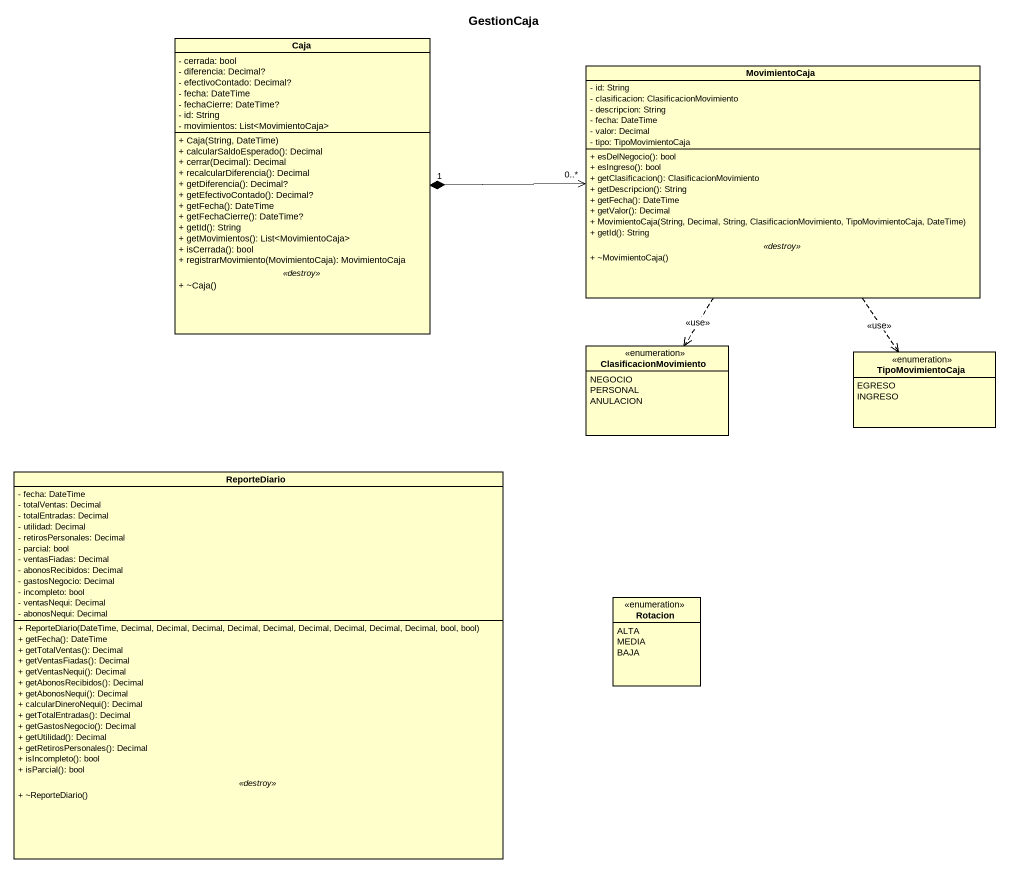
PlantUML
@startuml
title GestionCaja
hide circle
hide empty members
skinparam classAttributeIconSize 0
class Caja {
  - cerrada: bool
  - diferencia: Decimal?
  - efectivoContado: Decimal?
  - fecha: DateTime
  - fechaCierre: DateTime?
  - id: String
  - movimientos: List<MovimientoCaja>
  --
  + Caja(String, DateTime)
  + calcularSaldoEsperado(): Decimal
  + cerrar(Decimal): Decimal
  + recalcularDiferencia(): Decimal
  + getDiferencia(): Decimal?
  + getEfectivoContado(): Decimal?
  + getFecha(): DateTime
  + getFechaCierre(): DateTime?
  + getId(): String
  + getMovimientos(): List<MovimientoCaja>
  + isCerrada(): bool
  + registrarMovimiento(MovimientoCaja): MovimientoCaja
  .. <<destroy>> ..
  + ~Caja()
}
class MovimientoCaja {
  - id: String
  - clasificacion: ClasificacionMovimiento
  - descripcion: String
  - fecha: DateTime
  - valor: Decimal
  - tipo: TipoMovimientoCaja
  --
  + esDelNegocio(): bool
  + esIngreso(): bool
  + getClasificacion(): ClasificacionMovimiento
  + getDescripcion(): String
  + getFecha(): DateTime
  + getValor(): Decimal
  + MovimientoCaja(String, Decimal, String, ClasificacionMovimiento, TipoMovimientoCaja, DateTime)
  + getId(): String
  .. <<destroy>> ..
  + ~MovimientoCaja()
}
enum ClasificacionMovimiento {
  NEGOCIO
  PERSONAL
  ANULACION
}
enum TipoMovimientoCaja {
  EGRESO
  INGRESO
}
class ReporteDiario {
  - fecha: DateTime
  - totalVentas: Decimal
  - totalEntradas: Decimal
  - utilidad: Decimal
  - retirosPersonales: Decimal
  - parcial: bool
  - ventasFiadas: Decimal
  - abonosRecibidos: Decimal
  - gastosNegocio: Decimal
  - incompleto: bool
  - ventasNequi: Decimal
  - abonosNequi: Decimal
  --
  + ReporteDiario(DateTime, Decimal, Decimal, Decimal, Decimal, Decimal, Decimal, Decimal, Decimal, Decimal, bool, bool)
  + getFecha(): DateTime
  + getTotalVentas(): Decimal
  + getVentasFiadas(): Decimal
  + getVentasNequi(): Decimal
  + getAbonosRecibidos(): Decimal
  + getAbonosNequi(): Decimal
  + calcularDineroNequi(): Decimal
  + getTotalEntradas(): Decimal
  + getGastosNegocio(): Decimal
  + getUtilidad(): Decimal
  + getRetirosPersonales(): Decimal
  + isIncompleto(): bool
  + isParcial(): bool
  .. <<destroy>> ..
  + ~ReporteDiario()
}
enum Rotacion {
  ALTA
  MEDIA
  BAJA
}
MovimientoCaja "0..*" <-left-* "1" Caja
MovimientoCaja ..> ClasificacionMovimiento : <<use>>
MovimientoCaja ..> TipoMovimientoCaja : <<use>>
@enduml
